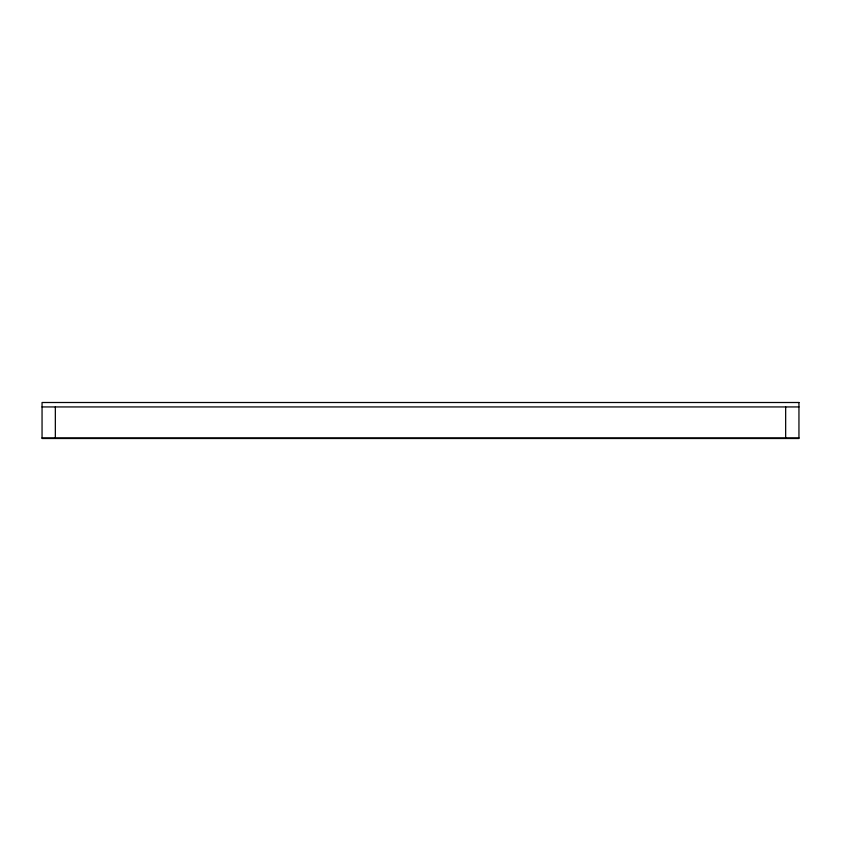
<?xml version="1.0" encoding="UTF-8"?>
<svg xmlns="http://www.w3.org/2000/svg" width="841" height="841" viewBox="0 0 841 841"><rect width="100%" height="100%" fill="white"/><g stroke="black" fill="none" stroke-linecap="round" stroke-linejoin="round"><path stroke-width="1.26" d="M42.05 406.939L798.95 406.939M42.05 437.94L798.95 437.94M785.662 406.939L785.662 437.94M55.338 406.939L55.338 437.94M798.95 402.503L42.05 402.503L42.05 438.497L798.95 438.497L798.95 402.503"/></g></svg>
